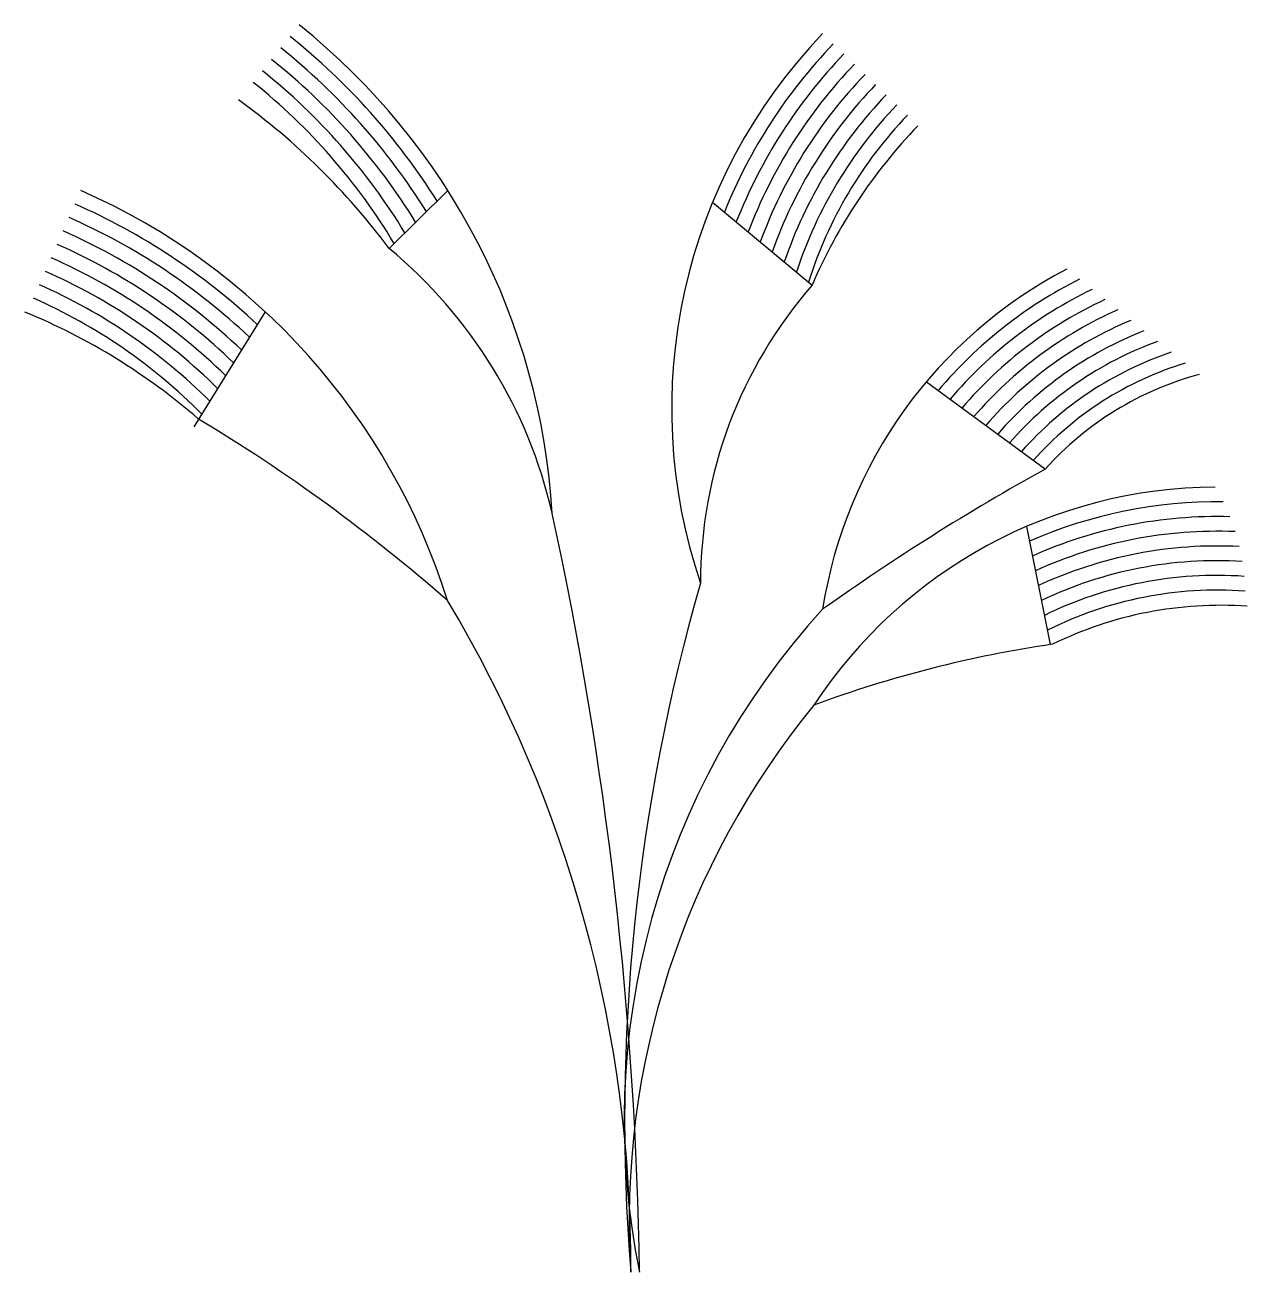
# Model space of a CAD drawing. Extents: x 155.37 to 156.62, y 179.56 to 180.83.
import ezdxf

# ---------------------------------------------------------------- set-up
doc = ezdxf.new("R2010")
doc.units = 0
doc.layers.get('0').update_dxf_attribs({"linetype": 'CONTINUOUS'})

# ---------------------------------------------------------------- blocks, each defined once
blk = doc.blocks.new('A$C37801585')
for p, q in [((0.4313, 1.103), (0.3715, 1.0439)), ((0.7013, 1.091), (0.8029, 1.0065)), ((0.245, 0.9793), (0.1722, 0.8618)), ((0.9195, 0.9079), (1.0408, 0.8188)), ((1.0215, 0.7603), (1.0458, 0.6398))]:
    blk.add_line(p, q)
for centre, radius, start, end in [((-0.1504, 0.733), 0.6894, 3.3881, 51.3989), ((-0.1504, 0.733), 0.6744, 32.1827, 51.3989), ((1.2113, 0.8805), 0.5517, 136.1171, 198.8089), ((-0.1504, 0.733), 0.6594, 31.8944, 51.3989), ((1.2113, 0.8805), 0.5367, 136.1171, 158.0686), ((-0.1504, 0.733), 0.6444, 31.5924, 51.3989), ((1.2113, 0.8805), 0.5217, 136.1171, 158.5979), ((-0.1504, 0.733), 0.6294, 31.2755, 51.3989), ((1.2113, 0.8805), 0.5067, 136.1171, 159.1604), ((1.2113, 0.8805), 0.4917, 136.1171, 159.7593), ((-0.1504, 0.733), 0.6144, 30.9428, 51.3989), ((1.2113, 0.8805), 0.4767, 136.1171, 160.3983), ((1.2113, 0.8805), 0.4617, 136.1171, 161.0817), ((-0.2025, 0.6155), 0.7162, 36.7361, 54.0574), ((1.2113, 0.8805), 0.4467, 136.1171, 161.8145), ((1.2113, 0.8805), 0.4317, 136.1171, 162.6023), ((1.3043, 0.7906), 0.5459, 136.1502, 156.7033), ((-0.2163, 0.4822), 0.6782, 17.3851, 66.2223), ((-0.2163, 0.4822), 0.6632, 46.8896, 66.2223), ((-0.2163, 0.4822), 0.6482, 46.6239, 66.2223), ((-0.2163, 0.4822), 0.6332, 46.3454, 66.2223), ((-0.2163, 0.4822), 0.6182, 46.0531, 66.2223), ((0.0571, 0.6641), 0.493, 12.8467, 50.3877), ((-0.2163, 0.4822), 0.6032, 45.746, 66.2223), ((-0.2163, 0.4822), 0.5882, 45.4227, 66.2223), ((1.2818, 0.6025), 0.4739, 117.5225, 171.088), ((-0.2163, 0.4822), 0.5732, 45.0821, 66.2223), ((1.1511, 0.7028), 0.462, 138.8963, 180.0245), ((1.2818, 0.6025), 0.4589, 116.7063, 139.7431), ((-0.2163, 0.4822), 0.5582, 44.7227, 66.2223), ((1.2818, 0.6025), 0.4439, 115.8242, 139.609), ((1.2818, 0.6025), 0.4289, 114.868, 139.4656), ((1.2818, 0.6025), 0.4139, 113.828, 139.3117), ((-0.2458, 0.3819), 0.6457, 49.0746, 67.6223), ((1.2818, 0.6025), 0.3989, 112.6927, 139.1462), ((1.2818, 0.6025), 0.3839, 111.4481, 138.9677), ((1.2818, 0.6025), 0.3689, 110.0773, 138.7747), ((1.2818, 0.6025), 0.3539, 108.5594, 138.5652), ((1.2818, 0.6025), 0.3389, 106.8678, 138.3371), ((1.2818, 0.6025), 0.3239, 104.9687, 138.0878), ((-0.7361, -0.6498), 1.7729, 48.8316, 58.9946), ((2.1986, -1.2729), 2.3908, 118.9652, 125.4002), ((1.216, 0.309), 0.4914, 90.2148, 146.799), ((1.216, 0.309), 0.4764, 89.2461, 113.6887), ((-3.2721, -0.0565), 3.8993, 0.8298, 12.2929), ((1.216, 0.309), 0.4614, 88.3871, 114.0957), ((1.216, 0.309), 0.4464, 87.6365, 114.5307), ((1.216, 0.309), 0.4314, 86.995, 114.9969), ((1.216, 0.309), 0.4164, 86.4662, 115.4977), ((2.5802, 0.156), 1.9685, 163.8808, 184.5466), ((1.216, 0.309), 0.4014, 86.0556, 116.0371), ((1.216, 0.309), 0.3864, 85.7718, 116.6199), ((-0.6969, 0.0091), 1.3148, 359.6042, 30.9257), ((1.3847, 0.1542), 0.7735, 137.5876, 191.4999), ((1.2193, 0.2919), 0.388, 85.9673, 116.1586), ((1.222, -0.5505), 1.2033, 98.305, 110.2906), ((1.4464, 0.0514), 0.8301, 140.6191, 183.5494)]:
    blk.add_arc(centre, radius, start, end)

msp = doc.modelspace()

# ---------------------------------------------------------------- block references
msp.add_blockref('A$C37801585', (155.3706, 179.5566))

doc.saveas('drawing.dxf')
